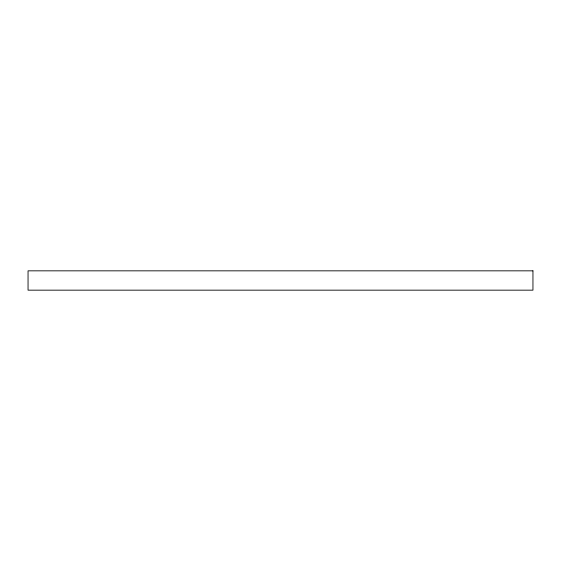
<?xml version="1.0" encoding="UTF-8"?>
<svg xmlns="http://www.w3.org/2000/svg" width="561" height="561" viewBox="0 0 561 561"><rect width="100%" height="100%" fill="white"/><g stroke="black" fill="none" stroke-linecap="round" stroke-linejoin="round"><path stroke-width="0.84" d="M532.95 270.837L28.05 270.837L28.05 290.163L532.95 290.163L532.95 270.837"/></g></svg>
